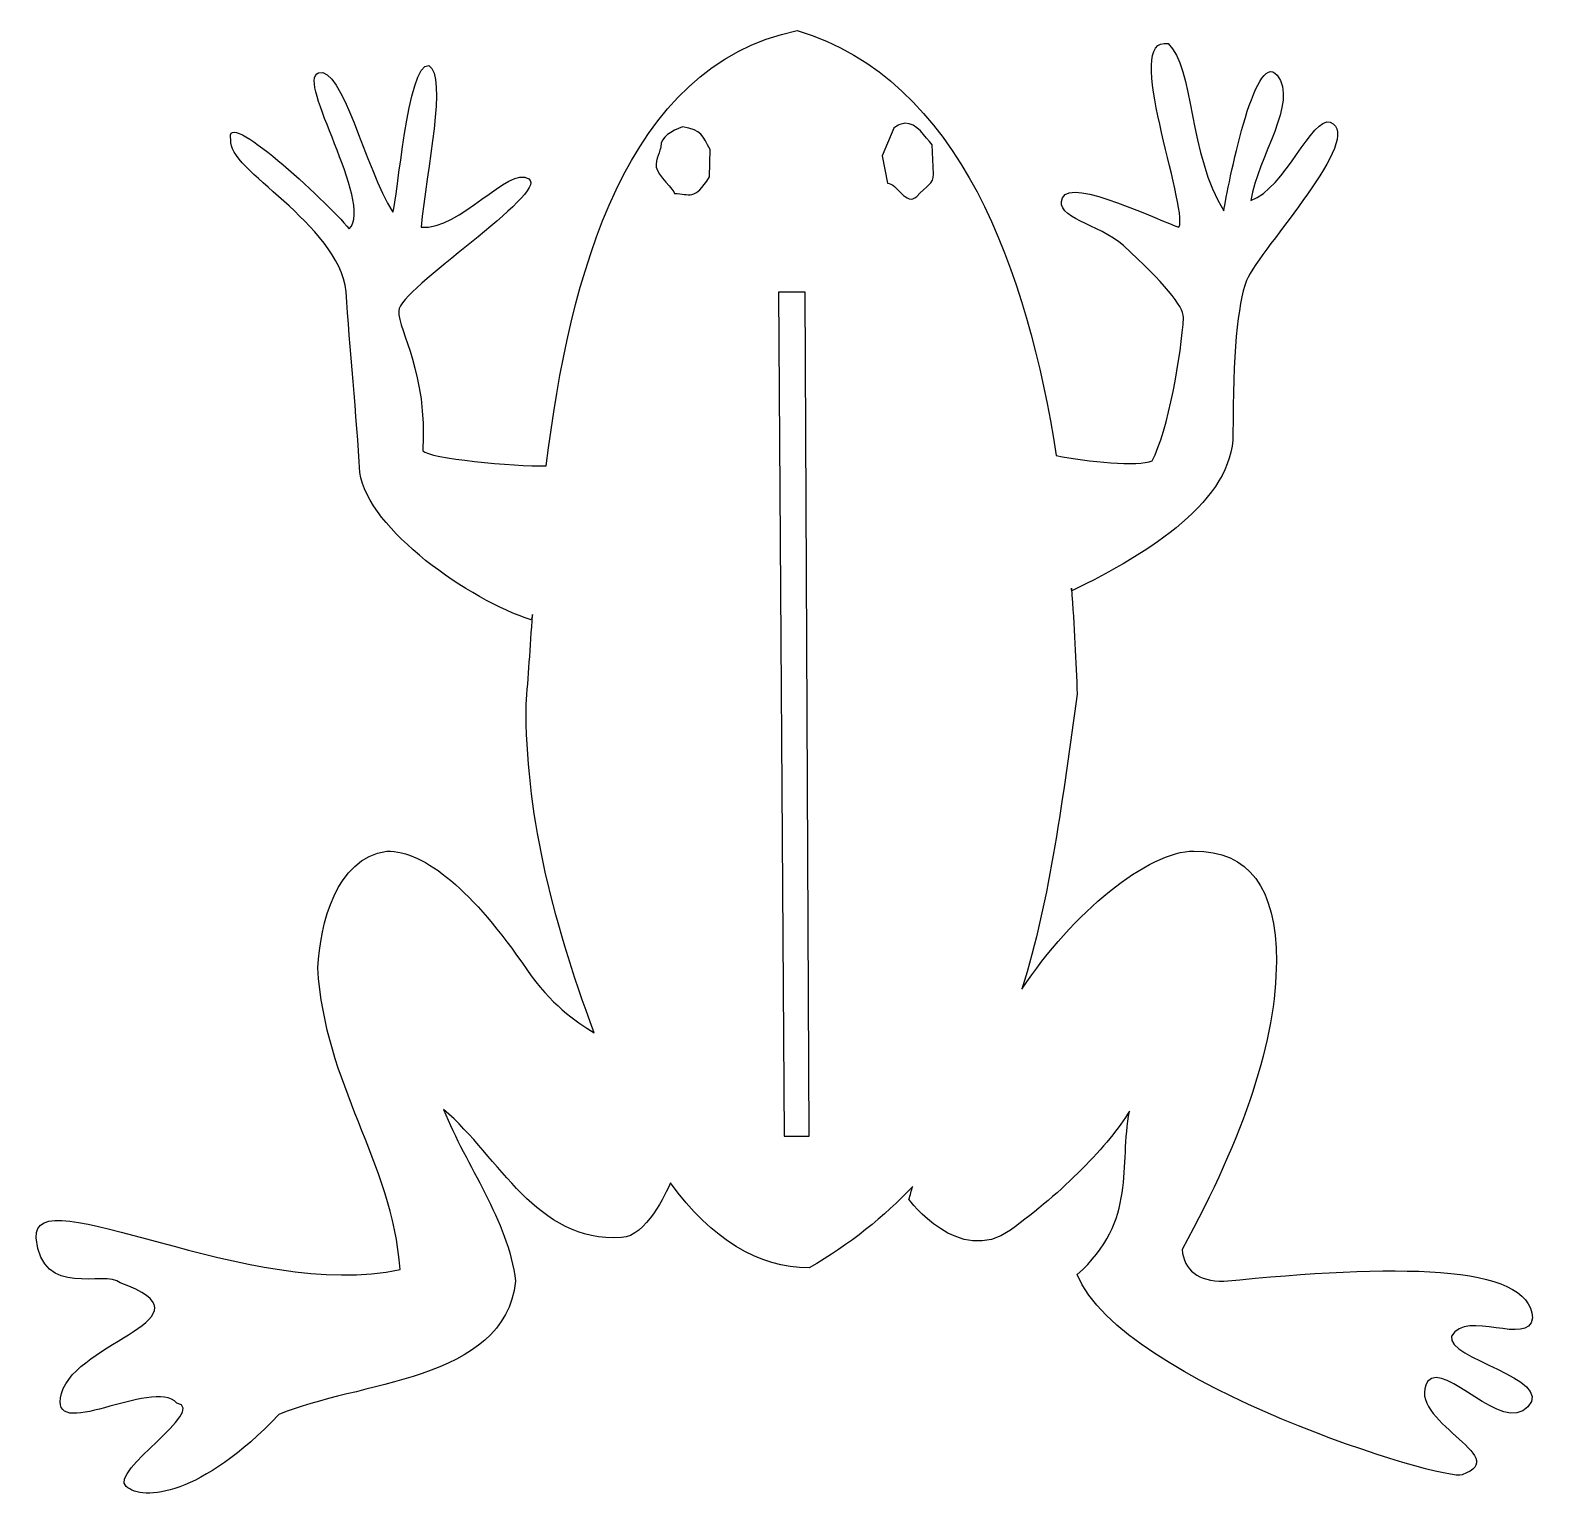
# Model space of a CAD drawing. Header units: centimetres. Extents: x -9.5 to 7.3, y -9.7 to 6.6.
import ezdxf

# ---------------------------------------------------------------- set-up
doc = ezdxf.new("R2010")
doc.units = ezdxf.units.CM
doc.header["$MEASUREMENT"] = 0
doc.layers.add('Layer 1', color=7, linetype='Continuous')

msp = doc.modelspace()

# ---------------------------------------------------------------- linework, layer by layer
at = {"layer": 'Layer 1'}
for points, knots in [([(-1.05934, 6.55449), (-2.95192, 6.15659), (-3.56748, 3.86637), (-3.82671, 1.74899), (-3.82671, 1.74899), (-4.18608, 1.74106), (-5.12527, 1.83246), (-5.19014, 1.91684), (-5.19014, 1.91684), (-5.13502, 2.77576), (-5.45574, 3.2321), (-5.45473, 3.46217), (-5.45473, 3.46217), (-5.45372, 3.69223), (-3.79312, 4.76563), (-4.01854, 4.91655), (-4.01854, 4.91655), (-4.24395, 5.06747), (-4.77837, 4.3441), (-5.20668, 4.38325), (-5.20668, 4.38325), (-5.15045, 5.02095), (-4.91168, 6.04754), (-5.124, 6.16753), (-5.124, 6.16753), (-5.35751, 6.19395), (-5.46575, 4.6834), (-5.52087, 4.54861), (-5.52087, 4.54861), (-5.82452, 5.04406), (-6.0815, 6.17019), (-6.3386, 6.08733), (-6.3386, 6.08733), (-6.5957, 6.00447), (-5.72345, 4.65788), (-5.9996, 4.36423), (-5.9996, 4.36423), (-6.25945, 4.67813), (-7.40284, 5.73666), (-7.30516, 5.3465), (-7.30516, 5.3465), (-7.3565, 5.0198), (-6.12562, 4.43153), (-6.03268, 3.67135), (-6.03268, 3.67135), (-5.9994, 3.07001), (-5.91679, 2.29119), (-5.88385, 1.67788), (-5.88385, 1.67788), (-5.78468, 1.03985), (-4.67564, 0.26995), (-3.9929, 0.04904), (-3.9929, 0.04904), (-3.98751, 0.06759), (-3.98229, 0.08759), (-3.97719, 0.10775), (-3.97719, 0.10775), (-4.00317, -0.25556), (-4.02528, -0.59221), (-4.04995, -0.88527), (-4.04995, -0.88527), (-4.04996, -2.05531), (-3.78837, -3.192), (-3.29755, -4.50675), (-3.29755, -4.50675), (-3.51032, -4.3773), (-3.77531, -4.19387), (-4.04169, -3.80726), (-4.04169, -3.80726), (-4.6419, -2.93616), (-5.15741, -2.50088), (-5.58702, -2.50088), (-5.58702, -2.50088), (-6.14995, -2.58486), (-6.32067, -3.30635), (-6.34687, -3.78824), (-6.34687, -3.78824), (-6.26981, -5.09276), (-5.53136, -5.91101), (-5.43819, -7.11951), (-5.43819, -7.11951), (-7.08343, -7.47775), (-9.51664, -6.08432), (-9.45324, -6.76977), (-9.45324, -6.76977), (-9.38985, -7.45521), (-8.69846, -7.11576), (-8.5272, -7.26586), (-8.5272, -7.26586), (-7.43964, -7.65301), (-9.01051, -7.90509), (-9.1746, -8.48625), (-9.1746, -8.48625), (-9.33556, -9.05629), (-8.17004, -8.30225), (-7.90047, -8.59208), (-7.90047, -8.59208), (-7.55673, -8.67085), (-8.65113, -9.3453), (-8.46188, -9.51234), (-8.46188, -9.51234), (-8.27263, -9.67938), (-7.63294, -9.62076), (-6.77682, -8.72024), (-6.77682, -8.72024), (-5.92496, -8.35428), (-4.28125, -8.36307), (-4.16571, -7.2485), (-4.16571, -7.2485), (-4.24902, -6.5664), (-4.71092, -5.97979), (-4.95863, -5.35342), (-4.95863, -5.35342), (-4.33592, -5.88528), (-3.94367, -6.81988), (-2.99741, -6.76729), (-2.99741, -6.76729), (-2.72329, -6.75222), (-2.50719, -6.27995), (-2.45749, -6.16205), (-2.45749, -6.16205), (-1.99956, -6.78793), (-1.4897, -7.10132), (-0.92787, -7.10132), (-0.92787, -7.10132), (-0.47354, -6.83885), (-0.09762, -6.53678), (0.21563, -6.20174), (0.21563, -6.20174), (0.20175, -6.24802), (0.18831, -6.29595), (0.17428, -6.34561), (0.17428, -6.34561), (0.17428, -6.34561), (0.72674, -7.09309), (1.29546, -6.68295), (1.29546, -6.68295), (1.86417, -6.27281), (2.38792, -5.73884), (2.60845, -5.37078), (2.60845, -5.37078), (2.48809, -5.97211), (2.70287, -6.57358), (2.0305, -7.17491), (2.0305, -7.17491), (2.53278, -8.39141), (6.13228, -9.47302), (6.27624, -9.38335), (6.27624, -9.38335), (6.85751, -9.18413), (5.64271, -8.79053), (5.8959, -8.35313), (5.8959, -8.35313), (6.09616, -8.12382), (6.71666, -8.94412), (7.00219, -8.63425), (7.00219, -8.63425), (7.29599, -8.31541), (6.09319, -8.1063), (6.16131, -7.85538), (6.16131, -7.85538), (6.31793, -7.55065), (7.01445, -7.97722), (7.05262, -7.65364), (7.05262, -7.65364), (7.02578, -7.04159), (5.51321, -7.06361), (3.64942, -7.2485), (3.64942, -7.2485), (3.363, -7.2485), (3.20906, -7.13202), (3.18723, -6.89875), (3.18723, -6.89875), (3.88104, -5.63506), (4.22736, -4.5736), (4.22737, -3.71465), (4.22737, -3.71465), (4.22736, -2.90515), (3.92443, -2.50088), (3.31869, -2.50088), (3.31869, -2.50088), (2.81149, -2.50088), (1.97594, -3.1839), (1.42113, -4.02389), (1.42113, -4.02389), (1.73529, -3.01521), (1.87126, -1.90096), (2.0305, -0.77034), (2.0305, -0.77034), (2.01787, -0.4163), (1.99834, -0.0198), (1.96601, 0.39962), (1.96601, 0.39962), (1.96654, 0.39632), (1.97097, 0.37068), (1.97097, 0.37068), (1.97097, 0.37068), (2.84127, 0.78778), (3.74863, 1.37661), (3.74864, 2.10039), (3.74864, 2.10039), (3.74863, 2.97167), (3.79829, 3.53611), (3.89747, 3.79372), (3.89747, 3.79372), (4.06609, 4.17235), (5.21459, 5.37844), (4.82268, 5.54245), (4.82268, 5.54245), (4.61861, 5.60603), (4.32154, 4.81238), (3.94708, 4.6776), (3.94708, 4.6776), (4.02404, 5.16846), (4.47293, 5.76143), (4.23481, 6.06005), (4.23481, 6.06005), (3.98861, 6.36879), (3.68892, 4.8194), (3.64859, 4.56515), (3.64859, 4.56515), (3.26301, 5.16609), (3.31692, 6.1558), (3.03344, 6.40896), (3.03344, 6.40896), (2.51776, 6.50718), (3.26112, 4.6139), (3.15333, 4.38325), (3.15333, 4.38325), (2.96276, 4.44027), (1.96598, 4.93848), (1.86762, 4.70819), (1.86762, 4.70819), (1.7716, 4.4834), (2.26664, 4.42546), (2.5423, 4.17985), (2.5423, 4.17985), (2.98266, 3.77508), (3.20292, 3.51138), (3.20294, 3.38858), (3.20294, 3.38858), (3.18236, 2.99423), (3.03217, 2.12979), (2.8565, 1.80604), (2.8565, 1.80604), (2.7059, 1.73629), (2.14354, 1.79669), (1.79982, 1.86309), (1.79982, 1.86309), (1.48204, 3.90144), (0.73868, 6.01863), (-1.05934, 6.55449)], [0, 0, 0, 0, 0.015625, 0.015625, 0.015625, 0.015625, 0.03125, 0.03125, 0.03125, 0.03125, 0.046875, 0.046875, 0.046875, 0.046875, 0.0625, 0.0625, 0.0625, 0.0625, 0.078125, 0.078125, 0.078125, 0.078125, 0.09375, 0.09375, 0.09375, 0.09375, 0.109375, 0.109375, 0.109375, 0.109375, 0.125, 0.125, 0.125, 0.125, 0.140625, 0.140625, 0.140625, 0.140625, 0.15625, 0.15625, 0.15625, 0.15625, 0.171875, 0.171875, 0.171875, 0.171875, 0.1875, 0.1875, 0.1875, 0.1875, 0.203125, 0.203125, 0.203125, 0.203125, 0.21875, 0.21875, 0.21875, 0.21875, 0.234375, 0.234375, 0.234375, 0.234375, 0.25, 0.25, 0.25, 0.25, 0.265625, 0.265625, 0.265625, 0.265625, 0.28125, 0.28125, 0.28125, 0.28125, 0.296875, 0.296875, 0.296875, 0.296875, 0.3125, 0.3125, 0.3125, 0.3125, 0.328125, 0.328125, 0.328125, 0.328125, 0.34375, 0.34375, 0.34375, 0.34375, 0.359375, 0.359375, 0.359375, 0.359375, 0.375, 0.375, 0.375, 0.375, 0.390625, 0.390625, 0.390625, 0.390625, 0.40625, 0.40625, 0.40625, 0.40625, 0.421875, 0.421875, 0.421875, 0.421875, 0.4375, 0.4375, 0.4375, 0.4375, 0.453125, 0.453125, 0.453125, 0.453125, 0.46875, 0.46875, 0.46875, 0.46875, 0.484375, 0.484375, 0.484375, 0.484375, 0.5, 0.5, 0.5, 0.5, 0.515625, 0.515625, 0.515625, 0.515625, 0.53125, 0.53125, 0.53125, 0.53125, 0.546875, 0.546875, 0.546875, 0.546875, 0.5625, 0.5625, 0.5625, 0.5625, 0.578125, 0.578125, 0.578125, 0.578125, 0.59375, 0.59375, 0.59375, 0.59375, 0.609375, 0.609375, 0.609375, 0.609375, 0.625, 0.625, 0.625, 0.625, 0.640625, 0.640625, 0.640625, 0.640625, 0.65625, 0.65625, 0.65625, 0.65625, 0.671875, 0.671875, 0.671875, 0.671875, 0.6875, 0.6875, 0.6875, 0.6875, 0.703125, 0.703125, 0.703125, 0.703125, 0.71875, 0.71875, 0.71875, 0.71875, 0.734375, 0.734375, 0.734375, 0.734375, 0.75, 0.75, 0.75, 0.75, 0.765625, 0.765625, 0.765625, 0.765625, 0.78125, 0.78125, 0.78125, 0.78125, 0.796875, 0.796875, 0.796875, 0.796875, 0.8125, 0.8125, 0.8125, 0.8125, 0.828125, 0.828125, 0.828125, 0.828125, 0.84375, 0.84375, 0.84375, 0.84375, 0.859375, 0.859375, 0.859375, 0.859375, 0.875, 0.875, 0.875, 0.875, 0.890625, 0.890625, 0.890625, 0.890625, 0.90625, 0.90625, 0.90625, 0.90625, 0.921875, 0.921875, 0.921875, 0.921875, 0.9375, 0.9375, 0.9375, 0.9375, 0.953125, 0.953125, 0.953125, 0.953125, 0.96875, 0.96875, 0.96875, 0.96875, 1, 1, 1, 1]), ([(-2.3252, 5.49285), (-2.10469, 5.45614), (-2.10488, 5.38946), (-2.0168, 5.24232), (-2.0168, 5.24232), (-2.0168, 5.24232), (-2.02672, 4.93887), (-2.02672, 4.93887), (-2.02672, 4.93887), (-2.19212, 4.6689), (-2.24615, 4.75448), (-2.41119, 4.75449), (-2.41119, 4.75449), (-2.4112, 4.79117), (-2.60185, 4.95959), (-2.61294, 5.04553), (-2.61294, 5.04553), (-2.62404, 5.13145), (-2.56416, 5.23372), (-2.56415, 5.27043), (-2.56415, 5.27043), (-2.56416, 5.38087), (-2.44303, 5.44392), (-2.3252, 5.49285)], [0, 0, 0, 0, 0.14285714, 0.14285714, 0.14285714, 0.14285714, 0.28571429, 0.28571429, 0.28571429, 0.28571429, 0.42857143, 0.42857143, 0.42857143, 0.42857143, 0.57142857, 0.57142857, 0.57142857, 0.57142857, 0.71428571, 0.71428571, 0.71428571, 0.71428571, 1, 1, 1, 1]), ([(0.13046, 5.53005), (0.26302, 5.53861), (0.35146, 5.37904), (0.42895, 5.29275), (0.42895, 5.29275), (0.42895, 5.29275), (0.44631, 4.97029), (0.44631, 4.97029), (0.44631, 4.97029), (0.4463, 4.85983), (0.3697, 4.84033), (0.25945, 4.7239), (0.25945, 4.7239), (0.14918, 4.60744), (0.03697, 4.87023), (-0.06219, 4.87025), (-0.06219, 4.87025), (-0.06219, 4.87025), (-0.12255, 5.16956), (-0.12255, 5.16956), (-0.12255, 5.16956), (-0.12255, 5.16956), (0.00809, 5.47796), (0.00809, 5.47796), (0.00809, 5.47796), (0.05284, 5.51203), (0.09335, 5.52766), (0.13046, 5.53005)], [0, 0, 0, 0, 0.125, 0.125, 0.125, 0.125, 0.25, 0.25, 0.25, 0.25, 0.375, 0.375, 0.375, 0.375, 0.5, 0.5, 0.5, 0.5, 0.625, 0.625, 0.625, 0.625, 0.75, 0.75, 0.75, 0.75, 1, 1, 1, 1]), ([(-1.26439, 3.66557), (-1.26439, 3.66557), (-0.97004, 3.66557), (-0.97004, 3.66557), (-0.97004, 3.66557), (-0.97004, 3.66557), (-0.92787, -5.64694), (-0.92787, -5.64694), (-0.92787, -5.64694), (-0.92787, -5.64694), (-1.20155, -5.64694), (-1.20155, -5.64694), (-1.20155, -5.64694), (-1.20155, -5.64694), (-1.26439, 3.66557), (-1.26439, 3.66557)], [0, 0, 0, 0, 0.2, 0.2, 0.2, 0.2, 0.4, 0.4, 0.4, 0.4, 0.6, 0.6, 0.6, 0.6, 1, 1, 1, 1])]:
    msp.add_open_spline(points, degree=3, knots=knots, dxfattribs=at)

doc.saveas('drawing.dxf')
